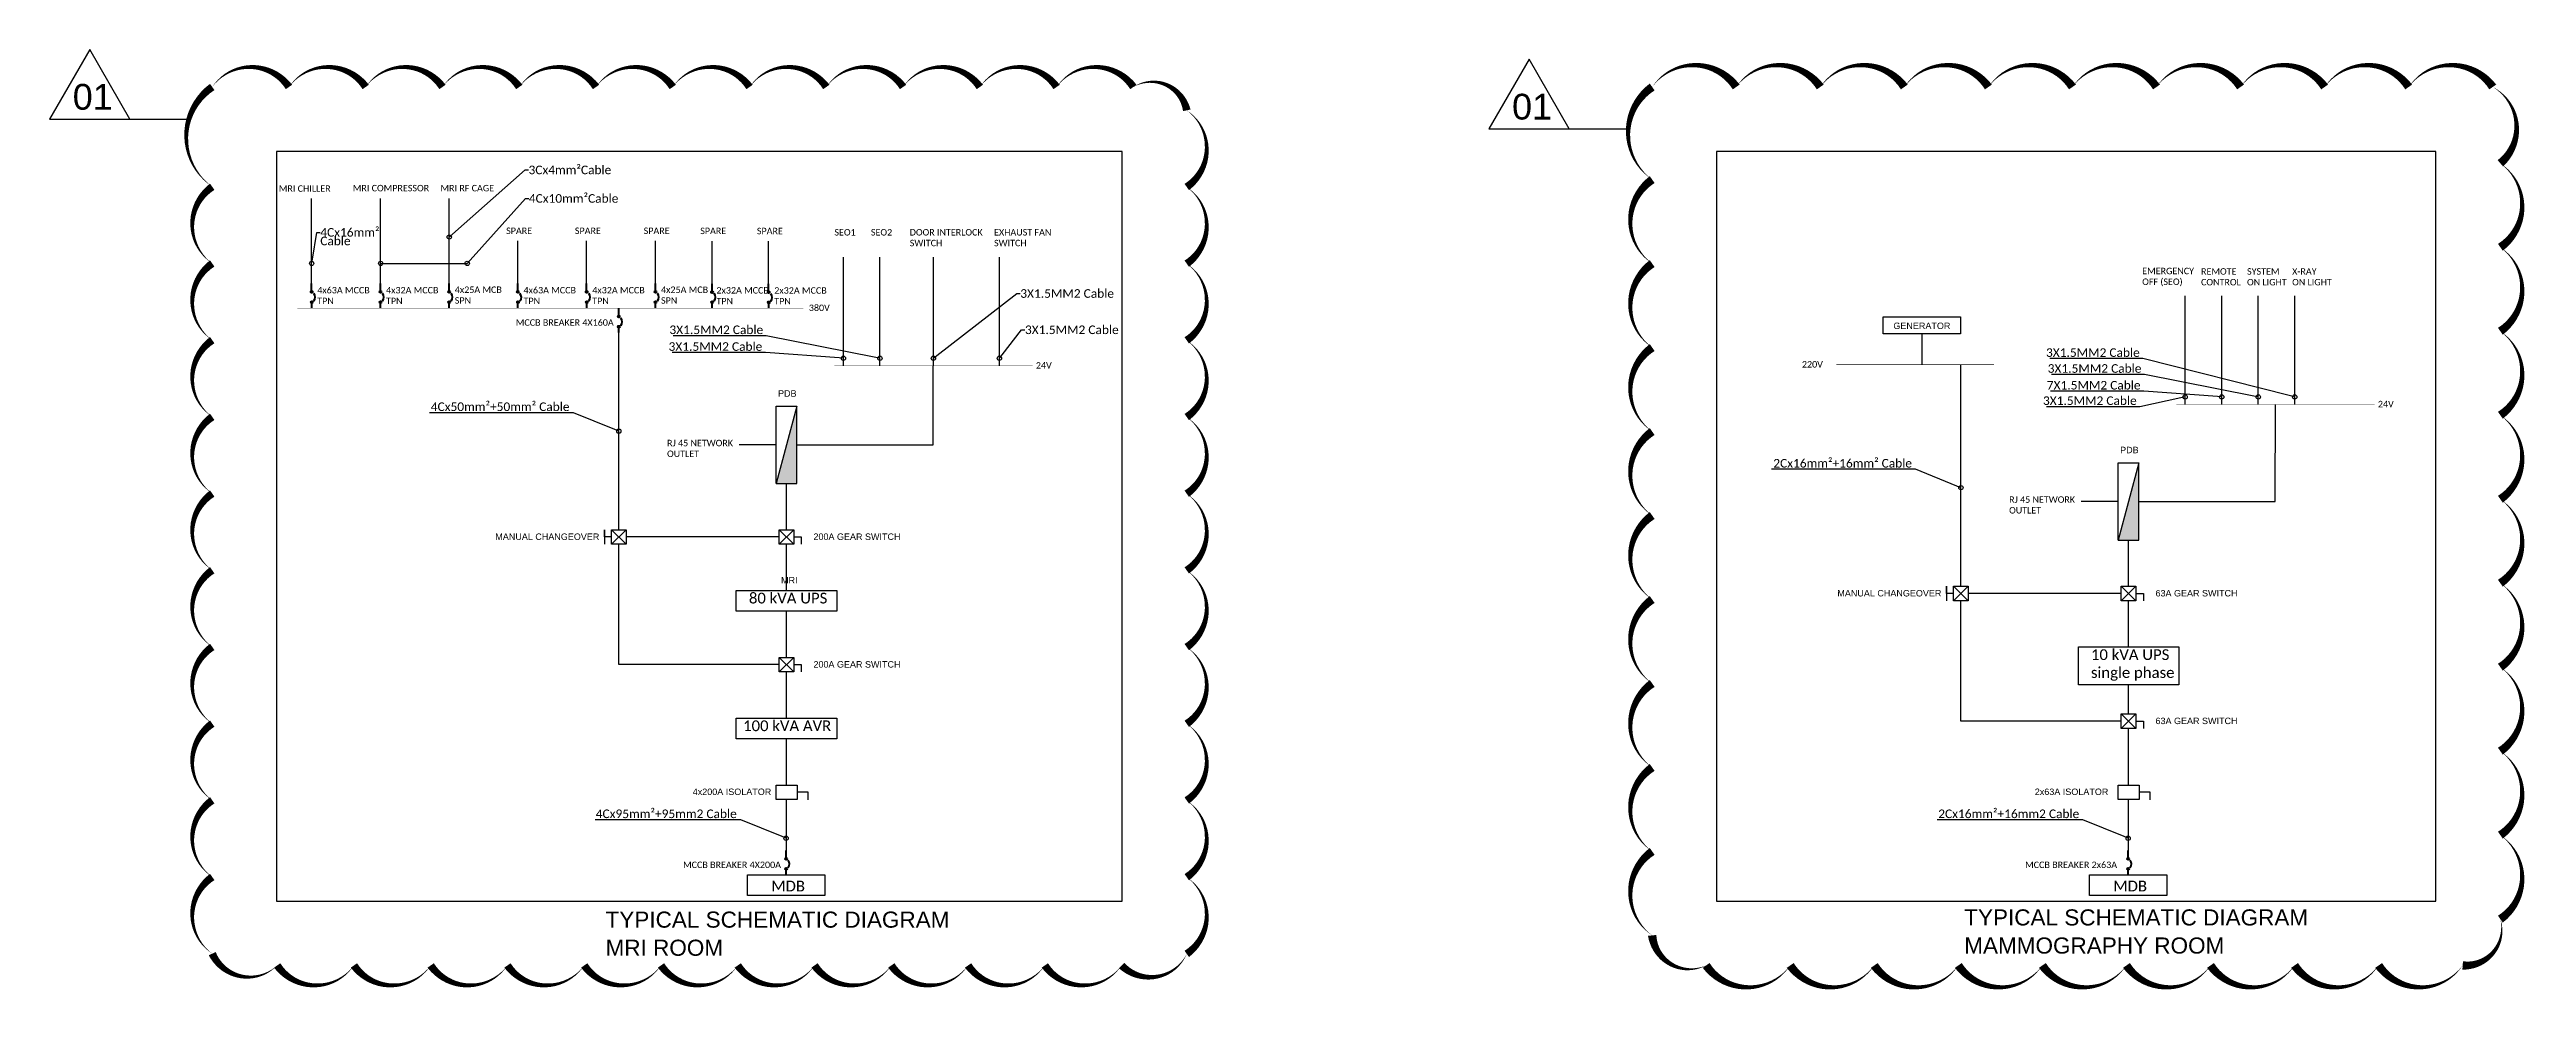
# Model space of a CAD drawing. Header units: millimetres. Extents: x 26027 to 581921, y 7230 to 233891.
# Drawn here: x 311036 to 368684, y 121229 to 143175 of the extents above; entities that cross this region are included whole.
import ezdxf
from ezdxf import colors
from ezdxf.entities.mleader import LeaderData, LeaderLine
from ezdxf.math import Vec2, Vec3

# ---------------------------------------------------------------- set-up
doc = ezdxf.new("R2010")
doc.units = ezdxf.units.MM
doc.header["$LTSCALE"] = 5
doc.layers.get('0').update_dxf_attribs({"color": 252})
doc.layers.add('E-ELEC-EQPM-2', color=85, linetype='Continuous', lineweight=30)
doc.layers.add('E-POWR _1-250_', color=85, linetype='Continuous', lineweight=100)
for name, color, linetype, lineweight, true_color in [('E-POWR', 7, 'Continuous', 30, 0x4e7e3e), ('E-POWR-IDEN _1-100_', 7, 'Continuous', 30, 0x4e7e3e), ('EXF', 7, 'Continuous', 30, 0x4e7e3e), ('REV 01', 7, 'Continuous', 30, 0xe41b4d)]:
    doc.layers.add(name, color=color, linetype=linetype, lineweight=lineweight, true_color=true_color)
doc.styles.add('Arial', font='arial.ttf', dxfattribs={"height": 245.883234})
doc.styles.get("Standard").update_dxf_attribs({"font": 'calibri.ttf'})

# ---------------------------------------------------------------- blocks, each defined once
blk = doc.blocks.new('_Origin')
at = {"color": 0, "linetype": 'ByBlock', "lineweight": -2}
blk.add_line((0, 0), (-1, 0), dxfattribs=at)
blk.add_circle((0, 0), 0.5, dxfattribs=at)
blk = doc.blocks.new('GI-041_dwg__U120-3902841-GI-041')
at = {"layer": 'E-POWR', "flags": 128}
blk.add_lwpolyline([(-0.115, 0), (0.115, 0), (0.115, 0.157), (-0.115, 0.157)], close=True, dxfattribs=at)
blk.add_lwpolyline([(0.235, 0.161), (0.235, 0.079), (0.115, 0.079)], dxfattribs=at)
blk = doc.blocks.new('GEAR SWITCH')
at = {"color": 85}
for points in [[(-170, 170), (170, 170), (170, -170), (-170, -170), (-170, 170)], [(-170, 170), (170, -170)], [(-170, -170), (170, 170)], [(170, 0), (344, 0), (344, -170)]]:
    blk.add_lwpolyline(points, dxfattribs=at)
blk = doc.blocks.new('MDP')
h = blk.add_hatch()
h.set_pattern_fill('ANGLE', color=256)
h.set_pattern_definition([(0, (13899.044, -18632.3235), (0, 6.985), [5.08, -1.905]), (90, (13899.044, -18632.3235), (-6.985, 4e-16), [5.08, -1.905])])
h.paths.add_polyline_path([(-899, 484), (899, 0), (899, 484)])
at = {"color": 85}
blk.add_lwpolyline([(-899, 484), (899, 0), (899, 484)], close=True, dxfattribs=at)
at = {"layer": 'E-POWR', "ltscale": 10}
for p, q in [((-899, 0), (-899, 484)), ((899, 0), (-899, 0))]:
    blk.add_line(p, q, dxfattribs=at)
blk = doc.blocks.new('MANUAL CHANGEOVER')
at = {"color": 85}
for points in [[(-170, 0), (-333, 0), (-333, 170), (-333, -170)], [(-170, 170), (170, 170), (170, -170), (-170, -170), (-170, 170)], [(-170, 170), (170, -170)], [(-170, -170), (170, 170)]]:
    blk.add_lwpolyline(points, dxfattribs=at)
blk = doc.blocks.new('A$C0a4547a2')
at = {"layer": 'E-POWR _1-250_', "color": 7}
for p, q in [((0, -172), (0, 0)), ((2, -570), (2, -454))]:
    blk.add_line(p, q, dxfattribs=at)
for centre in [(0, -195), (2, -431)]:
    blk.add_circle(centre, 22.9, dxfattribs=at)
blk.add_arc((-52, -317), 132, 319.54899, 41.21276, dxfattribs=at)

msp = doc.modelspace()

# ---------------------------------------------------------------- linework, layer by layer
at = {"layer": 'E-ELEC-EQPM-2', "color": 85}
for points in [[(328430.6, 133963.1), (331600.1, 133963.1), (331600.1, 135807.7)], [(359665.5, 132646), (362834.9, 132646), (362842.1, 134906.4)], [(324284.8, 128844.2), (324284.8, 131648.4)], [(328018.8, 131818.4), (324454.8, 131818.4)], [(355519.7, 127527.1), (355519.7, 130331.3)], [(359253.7, 130501.3), (355689.7, 130501.3)], [(328018.8, 128844.2), (324284.8, 128844.2)], [(359253.7, 127527.1), (355519.7, 127527.1)]]:
    msp.add_lwpolyline(points, dxfattribs=at)
at = {"layer": 'E-POWR', "ltscale": 10}
for points in [[(336004.1, 140802.1), (316322.1, 140802.1), (316322.1, 123336.1), (336004.1, 123336.1)], [(366576.7, 140802.1), (349835.7, 140802.1), (349835.7, 123336.1), (366576.7, 123336.1)], [(353713.2, 136949.9), (355509.4, 136949.9), (355509.4, 136550.8), (353713.2, 136550.8)], [(327019.2, 130573.2), (329358.4, 130573.2), (329358.4, 130089.4), (327019.2, 130089.4)], [(358254.1, 129256.1), (360593.2, 129256.1), (360593.2, 128374.5), (358254.1, 128374.5)], [(327019.2, 127599), (329358.4, 127599), (329358.4, 127115.2), (327019.2, 127115.2)], [(327280.2, 123946), (329079, 123946), (329079, 123462.3), (327280.2, 123462.3)], [(358515.1, 123946), (360313.9, 123946), (360313.9, 123462.3), (358515.1, 123462.3)]]:
    msp.add_lwpolyline(points, close=True, dxfattribs=at)
at = {"layer": 'E-POWR', "color": 6, "ltscale": 10}
for points in [[(317136.6, 137722), (317136.6, 139706.8)], [(318736.6, 137722), (318736.6, 139706.8)], [(320336.6, 137722), (320336.6, 139706.8)], [(321936.8, 137721.9), (321936.8, 138714.2)], [(323536.8, 137721.9), (323536.8, 138714.2)], [(325136.8, 137721.9), (325136.8, 138714.2)], [(326454.7, 137718.9), (326454.7, 138711.3)], [(327772.6, 137716), (327772.6, 138708.4)], [(318742.5, 138190.4), (320756.3, 138190.4)], [(324284.8, 131988.4), (324286.7, 136578.8)], [(354611.3, 136550.8), (354611.3, 135831.8)], [(355519.7, 130671.3), (355521.8, 135831.8)]]:
    msp.add_lwpolyline(points, dxfattribs=at)
at = {"layer": 'E-POWR', "color": 6, "ltscale": 10, "const_width": 10}
for points in [[(316801.3, 137148.9), (328576, 137148.9)], [(352623.9, 135831.8), (356288.7, 135831.8)]]:
    msp.add_lwpolyline(points, dxfattribs=at)
at = {"layer": 'E-POWR', "ltscale": 10, "const_width": 10}
for points in [[(329298.9, 135807.7), (333915.7, 135807.7)], [(360533.8, 134906.4), (365150.5, 134906.4)]]:
    msp.add_lwpolyline(points, dxfattribs=at)
at = {"layer": 'E-POWR', "ltscale": 10}
for points in [[(328188.8, 131988.4), (328188.8, 133063.6)], [(328188.8, 130573.2), (328188.8, 131648.4)], [(359423.7, 130671.3), (359423.7, 131746.5)], [(359423.7, 129256.1), (359423.7, 130331.3)], [(328188.8, 129014.2), (328188.8, 130089.4)], [(328188.8, 127599), (328188.8, 128674.2)], [(359423.7, 127697.1), (359423.7, 128374.5)], [(328188.8, 126040), (328188.8, 127115.2)], [(359423.7, 126040), (359423.7, 127357.1)], [(328179.1, 125705.5), (328177.7, 124516.1)], [(359413.9, 125705.5), (359412.6, 124516.1)]]:
    msp.add_lwpolyline(points, dxfattribs=at)
at = {"layer": 'E-POWR', "color": 6, "ltscale": 10}
msp.add_circle((318742.5, 138190.4), 50, dxfattribs=at)
at = {"layer": 'EXF'}
for points in [[(329512.8, 135807.7), (329512.8, 138334.9)], [(330362.8, 135807.7), (330362.8, 138334.9)], [(331607.3, 135807.7), (331607.3, 138334.9)], [(333142.4, 135807.7), (333142.4, 138334.9)], [(360740.5, 134906.4), (360740.5, 137433.6)], [(361590.5, 134906.4), (361590.5, 137433.6)], [(362440.5, 134906.4), (362440.5, 137433.6)], [(363290.5, 134906.4), (363290.5, 137433.6)], [(327946.9, 133963.1), (327088.7, 133963.1)], [(359181.8, 132646), (358323.6, 132646)]]:
    msp.add_lwpolyline(points, dxfattribs=at)
at = {"layer": 'REV 01'}
for points in [[(311971.3, 143175), (311036, 141555), (312906.6, 141555)], [(345470.3, 142946), (344534.9, 141326), (346405.6, 141326)]]:
    msp.add_lwpolyline(points, close=True, dxfattribs=at)
for points in [[(314822.1, 142302.1, 0, 178.7, -0.5205671), (316608.7, 142302.1, 0, 178.7, -0.5205671), (318395.3, 142302.1, 0, 178.7, -0.5205671), (320181.9, 142302.1, 0, 178.7, -0.5205671), (321968.6, 142302.1, 0, 178.7, -0.5205671), (323755.2, 142302.1, 0, 178.7, -0.5205671), (325541.8, 142302.1, 0, 178.7, -0.5205671), (327328.4, 142302.1, 0, 178.7, -0.5205671), (329115, 142302.1, 0, 178.7, -0.5205671), (330901.7, 142302.1, 0, 178.7, -0.5205671), (332688.3, 142302.1, 0, 178.7, -0.5205671), (334474.9, 142302.1, 0, 178.7, -0.5205671), (336261.5, 142302.1, 0, 178.7, -0.5205671), (337504.1, 141758.1, 0, 178.7, -0.5205671), (337504.1, 139971.4, 0, 178.7, -0.5205671), (337504.1, 138184.8, 0, 178.7, -0.5205671), (337504.1, 136398.2, 0, 178.7, -0.5205671), (337504.1, 134611.6, 0, 178.7, -0.5205671), (337504.1, 132824.9, 0, 178.7, -0.5205671), (337504.1, 131038.3, 0, 178.7, -0.5205671), (337504.1, 129251.7, 0, 178.7, -0.5205671), (337504.1, 127465.1, 0, 178.7, -0.5205671), (337504.1, 125678.5, 0, 178.7, -0.5205671), (337504.1, 123891.8, 0, 178.7, -0.5205671), (337504.1, 122105.2, 0, 178.7, -0.5205671), (335986.6, 121836.1, 0, 178.7, -0.5205671), (334200, 121836.1, 0, 178.7, -0.5205671), (332413.4, 121836.1, 0, 178.7, -0.5205671), (330626.8, 121836.1, 0, 178.7, -0.5205671), (328840.1, 121836.1, 0, 178.7, -0.5205671), (327053.5, 121836.1, 0, 178.7, -0.5205671), (325266.9, 121836.1, 0, 178.7, -0.5205671), (323480.3, 121836.1, 0, 178.7, -0.5205671), (321693.6, 121836.1, 0, 178.7, -0.5205671), (319907, 121836.1, 0, 178.7, -0.5205671), (318120.4, 121836.1, 0, 178.7, -0.5205671), (316333.8, 121836.1, 0, 178.7, -0.5205671), (314822.1, 122111, 0, 178.7, -0.5205671), (314822.1, 123897.6, 0, 178.7, -0.5205671), (314822.1, 125684.2, 0, 178.7, -0.5205671), (314822.1, 127470.9, 0, 178.7, -0.5205671), (314822.1, 129257.5, 0, 178.7, -0.5205671), (314822.1, 131044.1, 0, 178.7, -0.5205671), (314822.1, 132830.7, 0, 178.7, -0.5205671), (314822.1, 134617.4, 0, 178.7, -0.5205671), (314822.1, 136404, 0, 178.7, -0.5205671), (314822.1, 138190.6, 0, 178.7, -0.5205671), (314822.1, 139977.2, 0, 178.7, -0.5205671)], [(348335.7, 142302.1, 0, 195.6, -0.5205671), (350292.1, 142302.1, 0, 195.6, -0.5205671), (352248.5, 142302.1, 0, 195.6, -0.5205671), (354204.9, 142302.1, 0, 195.6, -0.5205671), (356161.3, 142302.1, 0, 195.6, -0.5205671), (358117.7, 142302.1, 0, 195.6, -0.5205671), (360074.1, 142302.1, 0, 195.6, -0.5205671), (362030.5, 142302.1, 0, 195.6, -0.5205671), (363986.9, 142302.1, 0, 195.6, -0.5205671), (365943.3, 142302.1, 0, 195.6, -0.5205671), (367899.7, 142302.1, 0, 195.6, -0.5205671), (368076.7, 140522.7, 0, 195.6, -0.5205671), (368076.7, 138566.3, 0, 195.6, -0.5205671), (368076.7, 136609.9, 0, 195.6, -0.5205671), (368076.7, 134653.5, 0, 195.6, -0.5205671), (368076.7, 132697, 0, 195.6, -0.5205671), (368076.7, 130740.6, 0, 195.6, -0.5205671), (368076.7, 128784.2, 0, 195.6, -0.5205671), (368076.7, 126827.8, 0, 195.6, -0.5205671), (368076.7, 124871.4, 0, 195.6, -0.5205671), (368076.7, 122915, 0, 195.6, -0.5205671), (367199.2, 121836.1, 0, 195.6, -0.5205671), (365242.8, 121836.1, 0, 195.6, -0.5205671), (363286.4, 121836.1, 0, 195.6, -0.5205671), (361330, 121836.1, 0, 195.6, -0.5205671), (359373.6, 121836.1, 0, 195.6, -0.5205671), (357417.2, 121836.1, 0, 195.6, -0.5205671), (355460.8, 121836.1, 0, 195.6, -0.5205671), (353504.4, 121836.1, 0, 195.6, -0.5205671), (351548, 121836.1, 0, 195.6, -0.5205671), (349591.6, 121836.1, 0, 195.6, -0.5205671), (348335.7, 122536.6, 0, 195.6, -0.5205671), (348335.7, 124493, 0, 195.6, -0.5205671), (348335.7, 126449.4, 0, 195.6, -0.5205671), (348335.7, 128405.8, 0, 195.6, -0.5205671), (348335.7, 130362.2, 0, 195.6, -0.5205671), (348335.7, 132318.6, 0, 195.6, -0.5205671), (348335.7, 134275, 0, 195.6, -0.5205671), (348335.7, 136231.4, 0, 195.6, -0.5205671), (348335.7, 138187.8, 0, 195.6, -0.5205671), (348335.7, 140144.2, 0, 195.6, -0.5205671)]]:
    msp.add_lwpolyline(points, format="xyseb", close=True, dxfattribs=at)
for points in [[(312906.6, 141555), (314279.1, 141555)], [(346405.6, 141326), (347778, 141326)]]:
    msp.add_lwpolyline(points, dxfattribs=at)

# ---------------------------------------------------------------- block references
at = {"layer": 'E-ELEC-EQPM-2', "color": 85, "rotation": 270}
for p in [(327946.9, 133963.1), (359181.8, 132646)]:
    msp.add_blockref('MDP', p, dxfattribs=at)
at = {"layer": 'E-ELEC-EQPM-2', "color": 85}
for name, p in [('MANUAL CHANGEOVER', (324284.8, 131818.4)), ('GEAR SWITCH', (328188.8, 131818.4)), ('MANUAL CHANGEOVER', (355519.7, 130501.3)), ('GEAR SWITCH', (359423.7, 130501.3)), ('GEAR SWITCH', (328188.8, 128844.2)), ('GEAR SWITCH', (359423.7, 127527.1))]:
    msp.add_blockref(name, p, dxfattribs=at)
at = {"layer": 'E-ELEC-EQPM-2', "color": 85, "xscale": -2127.341102341351, "yscale": 2127.341102341351, "zscale": 2127.341102341351, "rotation": 180}
for p in [(328188.8, 126040), (359423.7, 126040)]:
    msp.add_blockref('GI-041_dwg__U120-3902841-GI-041', p, dxfattribs=at)
at = {"layer": 'E-POWR _1-250_', "color": 7}
for p in [(317136.6, 137722), (318736.6, 137722), (320336.6, 137722), (321936.8, 137722), (323536.8, 137721.9), (325136.8, 137721.9), (326454.7, 137718.9), (327772.6, 137716), (324286.4, 137148.9), (328177.7, 124516.1), (359412.6, 124516.1)]:
    msp.add_blockref('A$C0a4547a2', p, dxfattribs=at)

# ---------------------------------------------------------------- texts
at = {"layer": 'E-POWR', "color": 6, "ltscale": 10, "char_height": 150, "attachment_point": 1}
for s, insert, width in [('MRI CHILLER', (316372.9, 140010.3), 3153.432), ('MRI COMPRESSOR', (318094.4, 140020.7), 3153.432), ('MRI RF CAGE', (320134.9, 140020.7), 3153.432), ('SPARE', (321662.8, 139027), 3153.432), ('SPARE', (323262.8, 139027), 3153.432), ('SPARE', (324862.8, 139027), 3153.432), ('SPARE', (326180.7, 139024.1), 3153.432), ('SPARE', (327498.5, 139021.2), 3153.432), ('4x63A MCCB \\PTPN', (317266.9, 137642.1), 3153.432), ('4x32A MCCB \\PTPN', (318866.9, 137642.1), 3153.432), ('4x25A MCB \\PSPN', (320467, 137653.6), 3153.432), ('4x63A MCCB \\PTPN', (322067.2, 137642), 3153.432), ('4x32A MCCB \\PTPN', (323667.2, 137642), 3153.432), ('4x25A MCB \\PSPN', (325267.3, 137653.4), 3153.432), ('2x32A MCCB \\PTPN', (326557, 137639.1), 3153.432), ('2x32A MCCB \\PTPN', (327902.9, 137636.2), 3153.432), ('380V', (328707.3, 137232.3), 494.531), ('MCCB BREAKER 4X160A', (321887.7, 136889), 3153.432), ('220V', (351820.6, 135915.2), 494.531)]:
    msp.add_mtext(s, dxfattribs=dict(at, insert=insert, width=width))
at = {"layer": 'E-POWR', "ltscale": 10, "char_height": 150, "attachment_point": 1}
for s, insert, width in [('SEO1', (329302.8, 138991.1), 3153.432), ('SEO2', (330152.8, 138991.1), 3153.432), ('DOOR INTERLOCK\\PSWITCH', (331056.3, 138991.1), 3153.432), ('EXHAUST FAN \\PSWITCH', (333018.3, 138991.1), 3153.432), ('EMERGENCY \\POFF (SEO)', (359740.5, 138089.8), 3153.432), ('REMOTE\\PCONTROL', (361110.5, 138079.8), 3153.432), ('SYSTEM \\PON LIGHT', (362180.5, 138079.8), 3153.432), ('X-RAY\\PON LIGHT', (363230.5, 138079.8), 3153.432), ('24V', (333991.1, 135891.1), 494.531), ('24V', (365226, 134989.8), 494.531), ('RJ 45 NETWORK \\POUTLET', (325408.7, 134081.8), 3153.432), ('RJ 45 NETWORK \\POUTLET', (356643.6, 132764.7), 3153.432), ('MCCB BREAKER 4X200A', (325780.7, 124256.2), 3153.432), ('MCCB BREAKER 2x63A', (357015.5, 124256.2), 3153.432)]:
    msp.add_mtext(s, dxfattribs=dict(at, insert=insert, width=width))
at = {"layer": 'E-POWR', "ltscale": 10, "char_height": 250, "attachment_point": 1}
for s, width, insert in [('\\pt1250;80 kVA UPS', 2441.905, (327313, 130519.1)), ('\\pt1250;10 kVA UPS\\Psingle phase', 2441.905, (358547.9, 129202)), ('\\pt1250;100 kVA AVR', 2441.905, (327178, 127544.9)), ('\\pt1250;MDB', 1900, (327833.1, 123811.3)), ('\\pt1250;MDB', 1900, (359068, 123811.3))]:
    msp.add_mtext_dynamic_manual_height_columns(s, width=width, gutter_width=12.5, heights=[0], dxfattribs=dict(at, insert=insert))
at = {"layer": 'E-POWR-IDEN _1-100_', "attachment_point": 1, "rotation": 360, "line_spacing_factor": 1.047943, "style": 'Arial'}
for s, insert, char_height, width in [('GENERATOR', (353949.7, 136812.6, 2.4), 150, 2475.925), ('PDB', (327992.1, 135236.8, 2.4), 150, 2475.925), ('PDB', (359227, 133919.7, 2.4), 150, 2475.925), ('MANUAL CHANGEOVER', (321410.7, 131899.9, 2.4), 150, 2475.925), ('200A GEAR SWITCH', (328815, 131899.9, 2.4), 150, 2475.925), ('MRI', (328062, 130885.5, 2.4), 150, 2475.925), ('MANUAL CHANGEOVER', (352645.5, 130582.8, 2.4), 150, 2475.925), ('63A GEAR SWITCH', (360049.9, 130582.8, 2.4), 150, 2475.925), ('200A GEAR SWITCH', (328815, 128925.7, 2.4), 150, 2475.925), ('63A GEAR SWITCH', (360049.9, 127608.6, 2.4), 150, 2475.925), ('4x200A ISOLATOR', (326005.8, 125957.1, 2.4), 150, 2475.925), ('2x63A ISOLATOR', (357240.7, 125957.1, 2.4), 150, 2475.925), ('TYPICAL SCHEMATIC DIAGRAM\\PMRI ROOM', (323976.9, 123091.4, 2.4), 375, 8260.408), ('TYPICAL SCHEMATIC DIAGRAM\\PMAMMOGRAPHY ROOM', (355598.6, 123142.7, 2.4), 375, 8260.408)]:
    msp.add_mtext(s, dxfattribs=dict(at, insert=insert, char_height=char_height, width=width))
at = {"layer": 'REV 01', "char_height": 600, "attachment_point": 1, "style": 'Arial'}
for insert in [(311575.2, 142372.6), (345074.2, 142143.5)]:
    msp.add_mtext_dynamic_manual_height_columns('01', width=1008.012, gutter_width=3688.2, heights=[0], dxfattribs=dict(at, insert=insert))

# ---------------------------------------------------------------- leaders
at = {"layer": 'E-POWR', "color": 6, "ltscale": 10}
ml = msp.add_multileader_mtext('Standard', dxfattribs=at)
ml.set_content('3Cx4mm²Cable', color=6)
ml.set_leader_properties()
ml.set_arrow_properties(name='ORIGIN')
ml.build(insert=Vec2(0, 0))
ml.multileader.update_dxf_attribs({"text_right_attachment_type": 6, "dogleg_length": 500, "arrow_head_size": 100})
ctx = ml.context
ctx.base_point, ctx.char_height, ctx.arrow_head_size, ctx.landing_gap_size, ctx.plane_origin = Vec3(322182.8, 140367.7), 200, 100, 1, Vec3(319673.9, 140238.6)
ctx.right_attachment = 6
notes = []
notes.append((ctx, [(1, (1, 1, 0), (322102.8, 140367.7), (1, 0), 80, [(0, [(320339.5, 138806.4)], 0, [])])]))
ctx.mtext.insert, ctx.mtext.width, ctx.mtext.defined_height, ctx.mtext.line_spacing_factor, ctx.mtext.flow_direction = Vec3(322183.8, 140469.2), 5789.915, 5573.7, 0.3, 5
ml = msp.add_multileader_mtext('Standard', dxfattribs=at)
ml.set_content('4Cx10mm²Cable', color=6)
ml.set_leader_properties()
ml.set_arrow_properties(name='ORIGIN')
ml.build(insert=Vec2(0, 0))
ml.multileader.update_dxf_attribs({"text_right_attachment_type": 6, "dogleg_length": 500, "arrow_head_size": 100})
ctx = ml.context
ctx.base_point, ctx.char_height, ctx.arrow_head_size, ctx.landing_gap_size, ctx.plane_origin = Vec3(322189.8, 139703.2), 200, 100, 1, Vec3(318076.8, 139622.7)
ctx.right_attachment = 6
notes.append((ctx, [(1, (1, 1, 0), (322109.8, 139703.2), (1, 0), 80, [(0, [(320756.3, 138190.4)], 0, [])])]))
ctx.mtext.insert, ctx.mtext.width, ctx.mtext.defined_height, ctx.mtext.line_spacing_factor, ctx.mtext.flow_direction = Vec3(322190.8, 139804.7), 5789.915, 5573.7, 0.3, 5
ml = msp.add_multileader_mtext('Standard', dxfattribs=at)
ml.set_content('4Cx16mm²\\P\\PCable', color=6)
ml.set_leader_properties()
ml.set_arrow_properties(name='ORIGIN')
ml.build(insert=Vec2(0, 0))
ml.multileader.update_dxf_attribs({"text_right_attachment_type": 6, "dogleg_length": 500, "arrow_head_size": 100})
ctx = ml.context
ctx.base_point, ctx.char_height, ctx.arrow_head_size, ctx.landing_gap_size, ctx.plane_origin = Vec3(317336.1, 138912.9), 200, 100, 1, Vec3(316470.9, 139622.7)
ctx.right_attachment = 6
notes.append((ctx, [(1, (1, 1, 0), (317256, 138912.9), (1, 0), 80, [(0, [(317136.6, 138190.4)], 0, [])])]))
ctx.mtext.insert, ctx.mtext.width, ctx.mtext.defined_height, ctx.mtext.line_spacing_factor, ctx.mtext.flow_direction = Vec3(317337.1, 139014.4), 2570.062, 5573.7, 0.3, 5
at = {"layer": 'E-POWR', "ltscale": 10}
ml = msp.add_multileader_mtext('Standard', dxfattribs=at)
ml.set_content('3X1.5MM2 Cable', color=256)
ml.set_leader_properties()
ml.set_arrow_properties(name='ORIGIN')
ml.build(insert=Vec2(0, 0))
ml.multileader.update_dxf_attribs({"text_right_attachment_type": 6, "dogleg_length": 500, "arrow_head_size": 100})
ctx = ml.context
ctx.base_point, ctx.char_height, ctx.arrow_head_size, ctx.landing_gap_size, ctx.plane_origin = Vec3(333627.2, 137489.1), 200, 100, 1, Vec3(330941.6, 137413.5)
ctx.right_attachment = 6
notes.append((ctx, [(1, (1, 1, 0), (333547.1, 137489.1), (1, 0), 80, [(0, [(331607.3, 135981.3)], 0, [])])]))
ctx.mtext.insert, ctx.mtext.width, ctx.mtext.defined_height, ctx.mtext.line_spacing_factor, ctx.mtext.flow_direction = Vec3(333628.2, 137590.6), 5789.915, 5573.7, 0.3, 5
ml = msp.add_multileader_mtext('Standard', dxfattribs=at)
ml.set_content('3X1.5MM2 Cable', color=256)
ml.set_leader_properties()
ml.set_arrow_properties(name='ORIGIN')
ml.build(insert=Vec2(0, 0))
ml.multileader.update_dxf_attribs({"text_right_attachment_type": 6, "dogleg_length": 500, "arrow_head_size": 100})
ctx = ml.context
ctx.base_point, ctx.char_height, ctx.arrow_head_size, ctx.landing_gap_size, ctx.plane_origin = Vec3(325461.8, 136643.4), 200, 100, 1, Vec3(329697.2, 137413.5)
ctx.right_attachment = 6
notes.append((ctx, [(0, (1, 1, 0), (327718.3, 136504.9), (-1, 0), 80, [(0, [(330362.8, 135981.3)], 0, [])])]))
ctx.mtext.insert, ctx.mtext.width, ctx.mtext.defined_height, ctx.mtext.line_spacing_factor, ctx.mtext.flow_direction = Vec3(325462.8, 136744.9), 5789.915, 5573.7, 0.3, 5
ml = msp.add_multileader_mtext('Standard', dxfattribs=at)
ml.set_content('3X1.5MM2 Cable', color=256)
ml.set_leader_properties()
ml.set_arrow_properties(name='ORIGIN')
ml.build(insert=Vec2(0, 0))
ml.multileader.update_dxf_attribs({"text_right_attachment_type": 6, "dogleg_length": 500, "arrow_head_size": 100})
ctx = ml.context
ctx.base_point, ctx.char_height, ctx.arrow_head_size, ctx.landing_gap_size, ctx.plane_origin = Vec3(333736.2, 136643.4), 200, 100, 1, Vec3(332476.7, 137413.5)
ctx.right_attachment = 6
notes.append((ctx, [(1, (1, 1, 0), (333656.1, 136643.4), (1, 0), 80, [(0, [(333142.4, 135981.3)], 0, [])])]))
ctx.mtext.insert, ctx.mtext.width, ctx.mtext.defined_height, ctx.mtext.line_spacing_factor, ctx.mtext.flow_direction = Vec3(333737.2, 136744.9), 5789.915, 5573.7, 0.3, 5
ml = msp.add_multileader_mtext('Standard', dxfattribs=at)
ml.set_content('3X1.5MM2 Cable', color=256)
ml.set_leader_properties()
ml.set_arrow_properties(name='ORIGIN')
ml.build(insert=Vec2(0, 0))
ml.multileader.update_dxf_attribs({"text_right_attachment_type": 6, "dogleg_length": 500, "arrow_head_size": 100})
ctx = ml.context
ctx.base_point, ctx.char_height, ctx.arrow_head_size, ctx.landing_gap_size, ctx.plane_origin = Vec3(325441.8, 136253.4), 200, 100, 1, Vec3(328847.2, 137413.5)
ctx.right_attachment = 6
notes.append((ctx, [(0, (1, 1, 0), (327698.3, 136114.9), (-1, 0), 80, [(0, [(329512.8, 135981.3)], 0, [])])]))
ctx.mtext.insert, ctx.mtext.width, ctx.mtext.defined_height, ctx.mtext.line_spacing_factor, ctx.mtext.flow_direction = Vec3(325442.8, 136354.9), 5789.915, 5573.7, 0.3, 5
ml = msp.add_multileader_mtext('Standard', dxfattribs=at)
ml.set_content('3X1.5MM2 Cable', color=256)
ml.set_leader_properties()
ml.set_arrow_properties(name='ORIGIN')
ml.build(insert=Vec2(0, 0))
ml.multileader.update_dxf_attribs({"text_right_attachment_type": 6, "dogleg_length": 500, "arrow_head_size": 100})
ctx = ml.context
ctx.base_point, ctx.char_height, ctx.arrow_head_size, ctx.landing_gap_size, ctx.plane_origin = Vec3(357500.1, 136112.1), 200, 100, 1, Vec3(362624.9, 136512.2)
ctx.right_attachment = 6
notes.append((ctx, [(0, (1, 1, 0), (359756.6, 135973.6), (-1, 0), 80, [(0, [(363290.5, 135080)], 0, [])])]))
ctx.mtext.insert, ctx.mtext.width, ctx.mtext.defined_height, ctx.mtext.line_spacing_factor, ctx.mtext.flow_direction = Vec3(357501.1, 136213.6), 5789.915, 5573.7, 0.3, 5
ml = msp.add_multileader_mtext('Standard', dxfattribs=at)
ml.set_content('3X1.5MM2 Cable', color=256)
ml.set_leader_properties()
ml.set_arrow_properties(name='ORIGIN')
ml.build(insert=Vec2(0, 0))
ml.multileader.update_dxf_attribs({"text_right_attachment_type": 6, "dogleg_length": 500, "arrow_head_size": 100})
ctx = ml.context
ctx.base_point, ctx.char_height, ctx.arrow_head_size, ctx.landing_gap_size, ctx.plane_origin = Vec3(357539.5, 135742.1), 200, 100, 1, Vec3(361774.9, 136512.2)
ctx.right_attachment = 6
notes.append((ctx, [(0, (1, 1, 0), (359796, 135603.6), (-1, 0), 80, [(0, [(362440.5, 135080)], 0, [])])]))
ctx.mtext.insert, ctx.mtext.width, ctx.mtext.defined_height, ctx.mtext.line_spacing_factor, ctx.mtext.flow_direction = Vec3(357540.5, 135843.6), 5789.915, 5573.7, 0.3, 5
at = {"layer": 'E-POWR', "color": 6, "ltscale": 10}
ml = msp.add_multileader_mtext('Standard', dxfattribs=at)
ml.set_content('4Cx50mm²+50mm² Cable', color=6)
ml.set_leader_properties()
ml.set_arrow_properties(name='ORIGIN')
ml.build(insert=Vec2(0, 0))
ml.multileader.update_dxf_attribs({"text_right_attachment_type": 6, "dogleg_length": 500, "arrow_head_size": 100})
ctx = ml.context
ctx.base_point, ctx.char_height, ctx.arrow_head_size, ctx.landing_gap_size, ctx.plane_origin = Vec3(319908.4, 134851), 200, 100, 1, Vec3(323620.1, 135715.8)
ctx.right_attachment = 6
notes.append((ctx, [(0, (1, 1, 0), (323231, 134712.5), (-1, 0), 80, [(0, [(324285.7, 134283.6)], 0, [])])]))
ctx.mtext.insert, ctx.mtext.width, ctx.mtext.defined_height, ctx.mtext.line_spacing_factor, ctx.mtext.flow_direction = Vec3(319909.4, 134952.5), 5789.915, 5573.7, 0.3, 5
at = {"layer": 'E-POWR', "ltscale": 10}
ml = msp.add_multileader_mtext('Standard', dxfattribs=at)
ml.set_content('3X1.5MM2 Cable', color=256)
ml.set_leader_properties()
ml.set_arrow_properties(name='ORIGIN')
ml.build(insert=Vec2(0, 0))
ml.multileader.update_dxf_attribs({"text_right_attachment_type": 6, "dogleg_length": 500, "arrow_head_size": 100})
ctx = ml.context
ctx.base_point, ctx.char_height, ctx.arrow_head_size, ctx.landing_gap_size, ctx.plane_origin = Vec3(357429.3, 134992.1), 200, 100, 1, Vec3(360074.9, 136512.2)
ctx.right_attachment = 6
notes.append((ctx, [(0, (1, 1, 0), (359685.8, 134853.6), (-1, 0), 80, [(0, [(360740.5, 135080)], 0, [])])]))
ctx.mtext.insert, ctx.mtext.width, ctx.mtext.defined_height, ctx.mtext.line_spacing_factor, ctx.mtext.flow_direction = Vec3(357430.3, 135093.6), 5789.915, 5573.7, 0.3, 5
ml = msp.add_multileader_mtext('Standard', dxfattribs=at)
ml.set_content('7X1.5MM2 Cable', color=256)
ml.set_leader_properties()
ml.set_arrow_properties(name='ORIGIN')
ml.build(insert=Vec2(0, 0))
ml.multileader.update_dxf_attribs({"text_right_attachment_type": 6, "dogleg_length": 500, "arrow_head_size": 100})
ctx = ml.context
ctx.base_point, ctx.char_height, ctx.arrow_head_size, ctx.landing_gap_size, ctx.plane_origin = Vec3(357518.9, 135352.1), 200, 100, 1, Vec3(360924.9, 136512.2)
ctx.right_attachment = 6
notes.append((ctx, [(0, (1, 1, 0), (359776, 135213.6), (-1, 0), 80, [(0, [(361590.5, 135080)], 0, [])])]))
ctx.mtext.insert, ctx.mtext.width, ctx.mtext.defined_height, ctx.mtext.line_spacing_factor, ctx.mtext.flow_direction = Vec3(357519.9, 135453.6), 5789.915, 5573.7, 0.3, 5
at = {"layer": 'E-POWR', "color": 6, "ltscale": 10}
ml = msp.add_multileader_mtext('Standard', dxfattribs=at)
ml.set_content('2Cx16mm²+16mm² Cable', color=6)
ml.set_leader_properties()
ml.set_arrow_properties(name='ORIGIN')
ml.build(insert=Vec2(0, 0))
ml.multileader.update_dxf_attribs({"text_right_attachment_type": 6, "dogleg_length": 500, "arrow_head_size": 100})
ctx = ml.context
ctx.base_point, ctx.char_height, ctx.arrow_head_size, ctx.landing_gap_size, ctx.plane_origin = Vec3(351153.4, 133533.9), 200, 100, 1, Vec3(354855, 134398.7)
ctx.right_attachment = 6
notes.append((ctx, [(0, (1, 1, 0), (354465.9, 133395.4), (-1, 0), 80, [(0, [(355520.6, 132966.5)], 0, [])])]))
ctx.mtext.insert, ctx.mtext.width, ctx.mtext.defined_height, ctx.mtext.line_spacing_factor, ctx.mtext.flow_direction = Vec3(351154.4, 133635.4), 5789.915, 5573.7, 0.3, 5
at = {"layer": 'E-POWR', "ltscale": 10}
ml = msp.add_multileader_mtext('Standard', dxfattribs=at)
ml.set_content('4Cx95mm²+95mm2 Cable', color=256)
ml.set_leader_properties()
ml.set_arrow_properties(name='ORIGIN')
ml.build(insert=Vec2(0, 0))
ml.multileader.update_dxf_attribs({"text_right_attachment_type": 6, "dogleg_length": 500, "arrow_head_size": 100})
ctx = ml.context
ctx.base_point, ctx.char_height, ctx.arrow_head_size, ctx.landing_gap_size, ctx.plane_origin = Vec3(323747.5, 125367.3), 200, 100, 1, Vec3(327513, 126232)
ctx.right_attachment = 6
notes.append((ctx, [(0, (1, 1, 0), (327123.9, 125228.7), (-1, 0), 80, [(0, [(328178.7, 124799.8)], 0, [])])]))
ctx.mtext.insert, ctx.mtext.width, ctx.mtext.defined_height, ctx.mtext.line_spacing_factor, ctx.mtext.flow_direction = Vec3(323748.5, 125468.7), 5789.915, 5573.7, 0.3, 5
ml = msp.add_multileader_mtext('Standard', dxfattribs=at)
ml.set_content('2Cx16mm²+16mm2 Cable', color=256)
ml.set_leader_properties()
ml.set_arrow_properties(name='ORIGIN')
ml.build(insert=Vec2(0, 0))
ml.multileader.update_dxf_attribs({"text_right_attachment_type": 6, "dogleg_length": 500, "arrow_head_size": 100})
ctx = ml.context
ctx.base_point, ctx.char_height, ctx.arrow_head_size, ctx.landing_gap_size, ctx.plane_origin = Vec3(354992.5, 125367.3), 200, 100, 1, Vec3(358747.9, 126232)
ctx.right_attachment = 6
notes.append((ctx, [(0, (1, 1, 0), (358358.8, 125228.7), (-1, 0), 80, [(0, [(359413.5, 124799.8)], 0, [])])]))
ctx.mtext.insert, ctx.mtext.width, ctx.mtext.defined_height, ctx.mtext.line_spacing_factor, ctx.mtext.flow_direction = Vec3(354993.5, 125468.7), 5789.915, 5573.7, 0.3, 5
for ctx, leaders in notes:
    for number, flags, end, landing, length, lines in leaders:
        leader = LeaderData()
        leader.index, (leader.has_last_leader_line, leader.has_dogleg_vector, leader.attachment_direction) = number, flags
        leader.last_leader_point, leader.dogleg_vector, leader.dogleg_length = Vec3(end), Vec3(landing), length
        for number, points, colour, breaks in lines:
            line = LeaderLine()
            line.index, line.vertices, line.color, line.breaks = number, Vec3.list(points), colors.encode_raw_color(colour), breaks
            leader.lines.append(line)
        ctx.leaders.append(leader)

doc.saveas('drawing.dxf')
